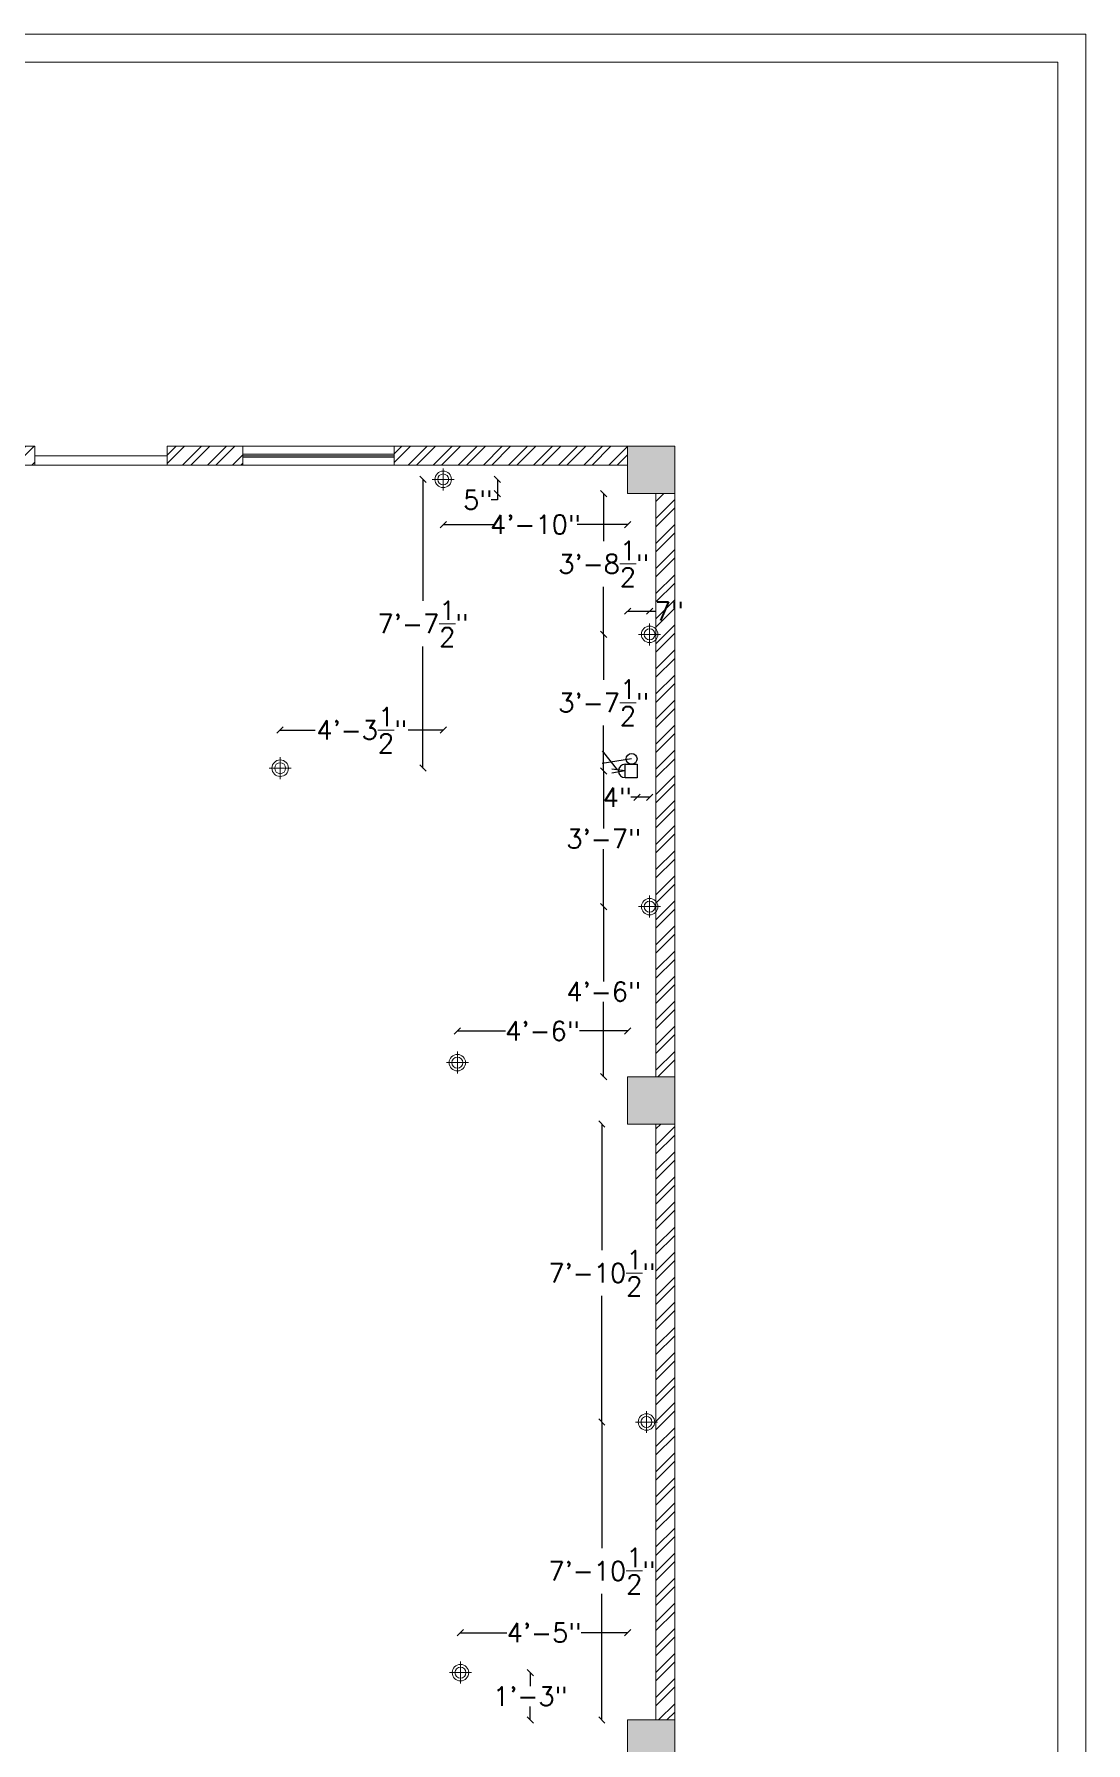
# Model space of a CAD drawing. Header units: inches. Extents: x 111501 to 134888, y 46021 to 52102.
# Drawn here: x 116630 to 116964, y 47503 to 48045 of the extents above; entities that cross this region are included whole.
import ezdxf
from ezdxf.lldxf.tags import DXFTag

# ---------------------------------------------------------------- set-up
doc = ezdxf.new("R2010")
doc.units = ezdxf.units.IN
doc.header["$MEASUREMENT"] = 0
for name, color, linetype, lineweight in [('column', 252, 'Continuous', 9), ('dimension', 250, 'Continuous', 0), ('DOOR', 1, 'Continuous', 0), ('electrical 2', 1, 'Continuous', 0), ('SHEET', 7, 'Continuous', 30), ('wall', 7, 'Continuous', 9), ('window', 140, 'Continuous', 15)]:
    doc.layers.add(name, color=color, linetype=linetype, lineweight=lineweight)
doc.layers.add('electrical planing', color=251, linetype='Continuous')
doc.styles.get("Standard").update_dxf_attribs({"font": 'txt.shx', "height": 6})
tags = doc.linetypes.add('DASHED2', pattern=[0.375, 0.25, -0.125]).pattern_tags.tags
tags[6:7] = [DXFTag(74, 4), DXFTag(75, 0), DXFTag(340, '0'), DXFTag(46, 1.0), DXFTag(50, 0.0), DXFTag(44, 0.0), DXFTag(45, 0.0)]
tags[4:5] = [DXFTag(74, 4), DXFTag(75, 0), DXFTag(340, '0'), DXFTag(46, 1.0), DXFTag(50, 0.0), DXFTag(44, 0.0), DXFTag(45, 0.0)]
doc.dimstyles.new('Standard$0', dxfattribs={"dimtxt": 4, "dimasz": 2, "dimexe": 0.125, "dimexo": 0.125, "dimgap": 0.25, "dimtad": 0, "dimtih": 1, "dimtoh": 1, "dimdec": 1, "dimlfac": -1, "dimzin": 0, "dimdsep": 46, "dimlunit": 4, "dimtxsty": 'Standard', "dimblk": 'OBLIQUE', "dimblk1": 'DOTSMALL', "dimblk2": 'DOTSMALL', "dimcen": 0, "dimse1": 1, "dimse2": 1, "dimadec": 0, "dimazin": 0, "dimtfac": 1, "dimtdec": 1, "dimtofl": 0, "dimtmove": 0, "dimatfit": 3, "dimfxl": 1, "dimtolj": 1, "dimtzin": 0, "dimarcsym": 0})
pattern_1 = [(45, (17503.862, -19.2986), (-3.97747564, 3.97747564), []), (45, (17506.5136, -19.2986), (-3.97747564, 3.97747564), [])]

# ---------------------------------------------------------------- blocks, each defined once
blk = doc.blocks.new('POINT')
at = {"layer": 'electrical 2'}
for p, q in [((-3013.56, 3860.74, 29.22), (-3013.56, 3855.65, 29.22)), ((-3016.11, 3858.19, 29.22), (-3011.02, 3858.19, 29.22))]:
    blk.add_line(p, q, dxfattribs=at)
for radius in [1.91, 1.27]:
    blk.add_circle((-3013.56, 3858.19, 29.22), radius, dxfattribs=at)
blk = doc.blocks.new('15 amp')
at = {"color": 6}
for q in [(24132.99, 4855.15), (24133.82, 4855.15)]:
    blk.add_line((24133.41, 4852.4), q, dxfattribs=at)
blk.add_lwpolyline([(24132.02, 4852.4), (24134.79, 4852.4), (24134.79, 4849.94), (24132.02, 4849.94)], close=True, dxfattribs=at)
blk.add_arc((24133.41, 4852.4), 1.38, 0, 180, dxfattribs=at)
blk = doc.blocks.new('_Oblique')
at = {"color": 0, "linetype": 'ByBlock', "lineweight": -2}
blk.add_line((-0.5, -0.5), (0.5, 0.5), dxfattribs=at)
blk = doc.blocks.new('*D518')
at = {"layer": 'Defpoints', "color": 0, "lineweight": 5, "transparency": 16777216}
for p in [(116759.68, 47903.51), (116818.16, 47899.01), (116759.68, 47889.2)]:
    blk.add_point(p, dxfattribs=at)
at = {"layer": 'dimension', "color": 0, "lineweight": -2, "transparency": 16777216}
for p, q in [((116759.68, 47889.2), (116775.67, 47889.2)), ((116818.16, 47889.2), (116802.17, 47889.2))]:
    blk.add_line(p, q, dxfattribs=at)
at = {"layer": 'dimension', "color": 0, "lineweight": -2, "transparency": 16777216, "xscale": 2, "yscale": 2, "zscale": 2, "rotation": 180}
blk.add_blockref('_Oblique', (116759.68, 47889.2), dxfattribs=at)
at = {"layer": 'dimension', "color": 0, "lineweight": -2, "transparency": 16777216, "xscale": 2, "yscale": 2, "zscale": 2}
blk.add_blockref('_Oblique', (116818.16, 47889.2), dxfattribs=at)
at = {"layer": 'dimension', "color": 0, "lineweight": 5, "transparency": 16777216, "insert": (116788.92, 47889.2), "char_height": 6, "attachment_point": 5}
blk.add_mtext('\\A1;4\'-10"', dxfattribs=at)
blk = doc.blocks.new('_DOTSMALL')
at = {"color": 0, "linetype": 'ByBlock', "lineweight": -2, "const_width": 0.5}
blk.add_lwpolyline([(-0.0625, 0, 1), (0.0625, 0, 1)], format="xyb", close=True, dxfattribs=at)
blk = doc.blocks.new('*D519')
at = {"layer": 'Defpoints', "color": 0, "lineweight": 5, "transparency": 16777216}
for p in [(116759.68, 47903.51), (116776.89, 47899.01), (116818.16, 47899.01)]:
    blk.add_point(p, dxfattribs=at)
at = {"layer": 'dimension', "color": 0, "lineweight": -2, "transparency": 16777216}
for p, q in [((116776.89, 47903.51), (116776.89, 47899.01)), ((116776.89, 47899.01), (116776.89, 47897.01)), ((116776.89, 47897.01), (116774.89, 47897.01))]:
    blk.add_line(p, q, dxfattribs=at)
at = {"layer": 'dimension', "color": 0, "lineweight": -2, "transparency": 16777216, "xscale": 2, "yscale": 2, "zscale": 2}
for p, rotation in [((116776.89, 47903.51), 90), ((116776.89, 47899.01), 270)]:
    blk.add_blockref('_Oblique', p, dxfattribs=dict(at, rotation=rotation))
at = {"layer": 'dimension', "color": 0, "lineweight": 5, "transparency": 16777216, "insert": (116770.64, 47897.01), "char_height": 6, "attachment_point": 5}
blk.add_mtext('\\A1;5"', dxfattribs=at)
blk = doc.blocks.new('*D520')
at = {"layer": 'Defpoints', "color": 0, "transparency": 16777216}
for p in [(116818.16, 47899.01), (116810.57, 47854.38), (116825.14, 47854.38)]:
    blk.add_point(p, dxfattribs=at)
at = {"layer": 'dimension', "color": 0, "lineweight": -2, "transparency": 16777216}
for p, q in [((116810.57, 47899.01), (116810.57, 47883.95)), ((116810.57, 47854.38), (116810.57, 47869.45))]:
    blk.add_line(p, q, dxfattribs=at)
at = {"layer": 'dimension', "color": 0, "lineweight": -2, "transparency": 16777216, "xscale": 2, "yscale": 2, "zscale": 2}
for p, rotation in [((116810.57, 47899.01), 90), ((116810.57, 47854.38), 270)]:
    blk.add_blockref('_Oblique', p, dxfattribs=dict(at, rotation=rotation))
at = {"layer": 'dimension', "color": 0, "lineweight": 5, "transparency": 16777216, "insert": (116810.57, 47876.7), "char_height": 6, "attachment_point": 5}
blk.add_mtext('\\A1;3\'-8{\\H1.000000x;\\S1/2;}"', dxfattribs=at)
blk = doc.blocks.new('*D521')
at = {"layer": 'Defpoints', "color": 0, "transparency": 16777216}
for p in [(116818.16, 47899.01), (116825.14, 47861.73), (116825.14, 47854.38)]:
    blk.add_point(p, dxfattribs=at)
at = {"layer": 'dimension', "color": 0, "lineweight": -2, "transparency": 16777216}
for p, q in [((116818.16, 47861.73), (116825.14, 47861.73)), ((116825.14, 47861.73), (116827.14, 47861.73))]:
    blk.add_line(p, q, dxfattribs=at)
at = {"layer": 'dimension', "color": 0, "lineweight": -2, "transparency": 16777216, "xscale": 2, "yscale": 2, "zscale": 2, "rotation": 180}
blk.add_blockref('_Oblique', (116818.16, 47861.73), dxfattribs=at)
at = {"layer": 'dimension', "color": 0, "lineweight": -2, "transparency": 16777216, "xscale": 2, "yscale": 2, "zscale": 2}
blk.add_blockref('_Oblique', (116825.14, 47861.73), dxfattribs=at)
at = {"layer": 'dimension', "color": 0, "lineweight": 5, "transparency": 16777216, "insert": (116831.39, 47861.73), "char_height": 6, "attachment_point": 5}
blk.add_mtext('\\A1;7"', dxfattribs=at)
blk = doc.blocks.new('*D522')
at = {"layer": 'Defpoints', "color": 0, "transparency": 16777216}
for p in [(116825.14, 47854.38), (116810.57, 47811.05), (116821.16, 47811.05)]:
    blk.add_point(p, dxfattribs=at)
at = {"layer": 'dimension', "color": 0, "lineweight": -2, "transparency": 16777216}
for p, q in [((116810.57, 47854.38), (116810.57, 47839.96)), ((116810.57, 47811.05), (116810.57, 47825.46))]:
    blk.add_line(p, q, dxfattribs=at)
at = {"layer": 'dimension', "color": 0, "lineweight": -2, "transparency": 16777216, "xscale": 2, "yscale": 2, "zscale": 2}
for p, rotation in [((116810.57, 47854.38), 90), ((116810.57, 47811.05), 270)]:
    blk.add_blockref('_Oblique', p, dxfattribs=dict(at, rotation=rotation))
at = {"layer": 'dimension', "color": 0, "lineweight": 5, "transparency": 16777216, "insert": (116810.57, 47832.71), "char_height": 6, "attachment_point": 5}
blk.add_mtext('\\A1;3\'-7{\\H1.000000x;\\S1/2;}"', dxfattribs=at)
blk = doc.blocks.new('*D523')
at = {"layer": 'Defpoints', "color": 0, "transparency": 16777216}
for p in [(116825.14, 47854.38), (116821.16, 47811.05), (116821.16, 47802.71)]:
    blk.add_point(p, dxfattribs=at)
at = {"layer": 'dimension', "color": 0, "lineweight": -2, "transparency": 16777216}
for p, q in [((116821.16, 47802.71), (116819.16, 47802.71)), ((116825.14, 47802.71), (116821.16, 47802.71))]:
    blk.add_line(p, q, dxfattribs=at)
at = {"layer": 'dimension', "color": 0, "lineweight": -2, "transparency": 16777216, "xscale": 2, "yscale": 2, "zscale": 2, "rotation": 180}
blk.add_blockref('_Oblique', (116821.16, 47802.71), dxfattribs=at)
at = {"layer": 'dimension', "color": 0, "lineweight": -2, "transparency": 16777216, "xscale": 2, "yscale": 2, "zscale": 2}
blk.add_blockref('_Oblique', (116825.14, 47802.71), dxfattribs=at)
at = {"layer": 'dimension', "color": 0, "lineweight": 5, "transparency": 16777216, "insert": (116814.91, 47802.71), "char_height": 6, "attachment_point": 5}
blk.add_mtext('\\A1;4"', dxfattribs=at)
blk = doc.blocks.new('*D524')
at = {"layer": 'Defpoints', "color": 0, "transparency": 16777216}
for p in [(116821.16, 47811.05), (116810.57, 47768.05), (116825.16, 47768.05)]:
    blk.add_point(p, dxfattribs=at)
at = {"layer": 'dimension', "color": 0, "lineweight": -2, "transparency": 16777216}
for p, q in [((116810.57, 47811.05), (116810.57, 47792.8)), ((116810.57, 47768.05), (116810.57, 47786.3))]:
    blk.add_line(p, q, dxfattribs=at)
at = {"layer": 'dimension', "color": 0, "lineweight": -2, "transparency": 16777216, "xscale": 2, "yscale": 2, "zscale": 2}
for p, rotation in [((116810.57, 47811.05), 90), ((116810.57, 47768.05), 270)]:
    blk.add_blockref('_Oblique', p, dxfattribs=dict(at, rotation=rotation))
at = {"layer": 'dimension', "color": 0, "lineweight": 5, "transparency": 16777216, "insert": (116810.57, 47789.55), "char_height": 6, "attachment_point": 5}
blk.add_mtext('\\A1;3\'-7"', dxfattribs=at)
blk = doc.blocks.new('*D525')
at = {"layer": 'Defpoints', "color": 0, "transparency": 16777216}
for p in [(116825.16, 47768.05), (116810.57, 47714.09), (116818.16, 47714.09)]:
    blk.add_point(p, dxfattribs=at)
at = {"layer": 'dimension', "color": 0, "lineweight": -2, "transparency": 16777216}
for p, q in [((116810.57, 47768.05), (116810.57, 47744.32)), ((116810.57, 47714.09), (116810.57, 47737.82))]:
    blk.add_line(p, q, dxfattribs=at)
at = {"layer": 'dimension', "color": 0, "lineweight": -2, "transparency": 16777216, "xscale": 2, "yscale": 2, "zscale": 2}
for p, rotation in [((116810.57, 47768.05), 90), ((116810.57, 47714.09), 270)]:
    blk.add_blockref('_Oblique', p, dxfattribs=dict(at, rotation=rotation))
at = {"layer": 'dimension', "color": 0, "lineweight": 5, "transparency": 16777216, "insert": (116810.57, 47741.07), "char_height": 6, "attachment_point": 5}
blk.add_mtext('\\A1;4\'-6"', dxfattribs=at)
blk = doc.blocks.new('*D526')
at = {"layer": 'Defpoints', "color": 0, "transparency": 16777216}
for p in [(116764.18, 47728.63), (116764.18, 47718.59), (116818.16, 47714.09)]:
    blk.add_point(p, dxfattribs=at)
at = {"layer": 'dimension', "color": 0, "lineweight": -2, "transparency": 16777216}
for p, q in [((116764.18, 47728.63), (116779.42, 47728.63)), ((116818.16, 47728.63), (116802.92, 47728.63))]:
    blk.add_line(p, q, dxfattribs=at)
at = {"layer": 'dimension', "color": 0, "lineweight": -2, "transparency": 16777216, "xscale": 2, "yscale": 2, "zscale": 2, "rotation": 180}
blk.add_blockref('_Oblique', (116764.18, 47728.63), dxfattribs=at)
at = {"layer": 'dimension', "color": 0, "lineweight": -2, "transparency": 16777216, "xscale": 2, "yscale": 2, "zscale": 2}
blk.add_blockref('_Oblique', (116818.16, 47728.63), dxfattribs=at)
at = {"layer": 'dimension', "color": 0, "lineweight": 5, "transparency": 16777216, "insert": (116791.17, 47728.63), "char_height": 6, "attachment_point": 5}
blk.add_mtext('\\A1;4\'-6"', dxfattribs=at)
blk = doc.blocks.new('*D527')
at = {"layer": 'Defpoints', "color": 0, "transparency": 16777216}
for p in [(116759.68, 47903.51), (116707.96, 47824.03), (116707.96, 47811.95)]:
    blk.add_point(p, dxfattribs=at)
at = {"layer": 'dimension', "color": 0, "lineweight": -2, "transparency": 16777216}
for p, q in [((116707.96, 47824.03), (116719.07, 47824.03)), ((116759.68, 47824.03), (116748.57, 47824.03))]:
    blk.add_line(p, q, dxfattribs=at)
at = {"layer": 'dimension', "color": 0, "lineweight": -2, "transparency": 16777216, "xscale": 2, "yscale": 2, "zscale": 2, "rotation": 180}
blk.add_blockref('_Oblique', (116707.96, 47824.03), dxfattribs=at)
at = {"layer": 'dimension', "color": 0, "lineweight": -2, "transparency": 16777216, "xscale": 2, "yscale": 2, "zscale": 2}
blk.add_blockref('_Oblique', (116759.68, 47824.03), dxfattribs=at)
at = {"layer": 'dimension', "color": 0, "lineweight": 5, "transparency": 16777216, "insert": (116733.82, 47824.03), "char_height": 6, "attachment_point": 5}
blk.add_mtext('\\A1;4\'-3{\\H1.000000x;\\S1/2;}"', dxfattribs=at)
blk = doc.blocks.new('*D528')
at = {"layer": 'Defpoints', "color": 0, "transparency": 16777216}
for p in [(116753.25, 47903.51), (116759.68, 47903.51), (116707.96, 47811.95)]:
    blk.add_point(p, dxfattribs=at)
at = {"layer": 'dimension', "color": 0, "lineweight": -2, "transparency": 16777216}
for p, q in [((116753.25, 47903.51), (116753.25, 47864.98)), ((116753.25, 47811.95), (116753.25, 47850.48))]:
    blk.add_line(p, q, dxfattribs=at)
at = {"layer": 'dimension', "color": 0, "lineweight": -2, "transparency": 16777216, "xscale": 2, "yscale": 2, "zscale": 2}
for p, rotation in [((116753.25, 47903.51), 90), ((116753.25, 47811.95), 270)]:
    blk.add_blockref('_Oblique', p, dxfattribs=dict(at, rotation=rotation))
at = {"layer": 'dimension', "color": 0, "lineweight": 5, "transparency": 16777216, "insert": (116753.25, 47857.73), "char_height": 6, "attachment_point": 5}
blk.add_mtext('\\A1;7\'-7{\\H1.000000x;\\S1/2;}"', dxfattribs=at)
blk = doc.blocks.new('*D551')
at = {"layer": 'Defpoints', "color": 0, "transparency": 16777216}
for p in [(116765.16, 47537.79), (116765.16, 47525.16), (116818.16, 47510.16)]:
    blk.add_point(p, dxfattribs=at)
at = {"layer": 'dimension', "color": 0, "lineweight": -2, "transparency": 16777216}
for p, q in [((116765.16, 47537.79), (116779.91, 47537.79)), ((116818.16, 47537.79), (116803.41, 47537.79))]:
    blk.add_line(p, q, dxfattribs=at)
at = {"layer": 'dimension', "color": 0, "lineweight": -2, "transparency": 16777216, "xscale": 2, "yscale": 2, "zscale": 2, "rotation": 180}
blk.add_blockref('_Oblique', (116765.16, 47537.79), dxfattribs=at)
at = {"layer": 'dimension', "color": 0, "lineweight": -2, "transparency": 16777216, "xscale": 2, "yscale": 2, "zscale": 2}
blk.add_blockref('_Oblique', (116818.16, 47537.79), dxfattribs=at)
at = {"layer": 'dimension', "color": 0, "lineweight": 5, "transparency": 16777216, "insert": (116791.66, 47537.79), "char_height": 6, "attachment_point": 5}
blk.add_mtext('\\A1;4\'-5"', dxfattribs=at)
blk = doc.blocks.new('*D552')
at = {"layer": 'Defpoints', "color": 0, "transparency": 16777216}
for p in [(116765.16, 47525.16), (116787.29, 47510.16), (116818.16, 47510.16)]:
    blk.add_point(p, dxfattribs=at)
at = {"layer": 'dimension', "color": 0, "lineweight": -2, "transparency": 16777216}
for p, q in [((116787.29, 47525.16), (116787.29, 47520.91)), ((116787.29, 47510.16), (116787.29, 47514.41))]:
    blk.add_line(p, q, dxfattribs=at)
at = {"layer": 'dimension', "color": 0, "lineweight": -2, "transparency": 16777216, "xscale": 2, "yscale": 2, "zscale": 2}
for p, rotation in [((116787.29, 47525.16), 90), ((116787.29, 47510.16), 270)]:
    blk.add_blockref('_Oblique', p, dxfattribs=dict(at, rotation=rotation))
at = {"layer": 'dimension', "color": 0, "lineweight": 5, "transparency": 16777216, "insert": (116787.29, 47517.66), "char_height": 6, "attachment_point": 5}
blk.add_mtext('\\A1;1\'-3"', dxfattribs=at)
blk = doc.blocks.new('*D891')
at = {"layer": 'Defpoints', "color": 0, "transparency": 16777216}
for p in [(116810, 47604.62), (116824.16, 47604.62), (116822.15, 47510.16)]:
    blk.add_point(p, dxfattribs=at)
at = {"layer": 'dimension', "color": 0, "lineweight": -2, "transparency": 16777216}
for p, q in [((116810, 47604.62), (116810, 47564.64)), ((116810, 47510.16), (116810, 47550.14))]:
    blk.add_line(p, q, dxfattribs=at)
at = {"layer": 'dimension', "color": 0, "lineweight": -2, "transparency": 16777216, "xscale": 2, "yscale": 2, "zscale": 2}
for p, rotation in [((116810, 47604.62), 90), ((116810, 47510.16), 270)]:
    blk.add_blockref('_Oblique', p, dxfattribs=dict(at, rotation=rotation))
at = {"layer": 'dimension', "color": 0, "lineweight": 5, "transparency": 16777216, "insert": (116810, 47557.39), "char_height": 6, "attachment_point": 5}
blk.add_mtext('\\A1;7\'-10{\\H1.000000x;\\S1/2;}"', dxfattribs=at)
blk = doc.blocks.new('*D892')
at = {"layer": 'Defpoints', "color": 0, "transparency": 16777216}
for p in [(116810, 47699.09), (116822.39, 47699.09), (116824.16, 47604.62)]:
    blk.add_point(p, dxfattribs=at)
at = {"layer": 'dimension', "color": 0, "lineweight": -2, "transparency": 16777216}
for p, q in [((116810, 47699.09), (116810, 47659.1)), ((116810, 47604.62), (116810, 47644.6))]:
    blk.add_line(p, q, dxfattribs=at)
at = {"layer": 'dimension', "color": 0, "lineweight": -2, "transparency": 16777216, "xscale": 2, "yscale": 2, "zscale": 2}
for p, rotation in [((116810, 47699.09), 90), ((116810, 47604.62), 270)]:
    blk.add_blockref('_Oblique', p, dxfattribs=dict(at, rotation=rotation))
at = {"layer": 'dimension', "color": 0, "lineweight": 5, "transparency": 16777216, "insert": (116810, 47651.85), "char_height": 6, "attachment_point": 5}
blk.add_mtext('\\A1;7\'-10{\\H1.000000x;\\S1/2;}"', dxfattribs=at)

msp = doc.modelspace()

# ---------------------------------------------------------------- hatches: boundary and pattern name
at = {"layer": 'column'}
h = msp.add_hatch(color=256, dxfattribs=at)
h.paths.add_polyline_path([(116818.16, 47910.07), (116818.16, 47899.07), (116829.16, 47899.07), (116829.16, 47910.07)])
h.paths.add_polyline_path([(116829.16, 47910.07), (116829.16, 47914.07), (116818.16, 47914.07), (116818.16, 47910.07)])
h.paths.add_polyline_path([(116829.16, 47899.07), (116833.16, 47899.07), (116833.16, 47910.07), (116829.16, 47910.07)])
h.paths.add_polyline_path([(116833.16, 47914.07), (116829.16, 47914.07), (116829.16, 47910.07), (116833.16, 47910.07)])
h = msp.add_hatch(color=256, dxfattribs=at)
h.paths.add_polyline_path([(116818.16, 47710.14), (116818.16, 47699.14), (116829.16, 47699.14), (116829.16, 47710.14)])
h.paths.add_polyline_path([(116829.16, 47710.14), (116829.16, 47714.14), (116818.16, 47714.14), (116818.16, 47710.14)])
h.paths.add_polyline_path([(116829.16, 47699.14), (116833.16, 47699.14), (116833.16, 47710.14), (116829.16, 47710.14)])
h.paths.add_polyline_path([(116833.16, 47714.14), (116829.16, 47714.14), (116829.16, 47710.14), (116833.16, 47710.14)])
h = msp.add_hatch(color=256, dxfattribs=at)
h.paths.add_polyline_path([(116818.16, 47506.21), (116818.16, 47495.21), (116829.16, 47495.21), (116829.16, 47506.21)])
h.paths.add_polyline_path([(116829.16, 47506.21), (116829.16, 47510.21), (116818.16, 47510.21), (116818.16, 47506.21)])
h.paths.add_polyline_path([(116829.16, 47495.21), (116833.16, 47495.21), (116833.16, 47506.21), (116829.16, 47506.21)])
h.paths.add_polyline_path([(116833.16, 47510.21), (116829.16, 47510.21), (116829.16, 47506.21), (116833.16, 47506.21)])
at = {"layer": 'wall', "lineweight": 5}
h = msp.add_hatch(dxfattribs=at)
h.set_pattern_fill('ANSI32', color=256, scale=15, style=0)
h.set_pattern_definition(pattern_1)
h.paths.add_polyline_path([(116744.16, 47908.01), (116818.16, 47908.01), (116818.16, 47914.01), (116744.16, 47914.01)])
h.paths.add_polyline_path([(116672.16, 47914.01), (116672.16, 47908.01), (116696.16, 47908.01), (116696.16, 47914.01)])
h.paths.add_polyline_path([(116624.16, 47908.01), (116630.16, 47908.01), (116630.16, 47914.01), (116624.16, 47914.01)])
h = msp.add_hatch(dxfattribs=at)
h.set_pattern_fill('ANSI32', color=256, scale=15, style=0)
h.set_pattern_definition(pattern_1)
h.paths.add_polyline_path([(116827.16, 47510.16), (116833.16, 47510.16), (116833.16, 47699.09), (116827.16, 47699.09)])
h.paths.add_polyline_path([(116827.16, 47306.23), (116833.16, 47306.23), (116833.16, 47495.16), (116827.16, 47495.16)])
h.paths.add_polyline_path([(116827.16, 47714.09), (116833.16, 47714.09), (116833.16, 47899.01), (116827.16, 47899.01)])
h.paths.add_polyline_path([(116827.16, 47181.23), (116833.16, 47181.23), (116833.16, 47291.23), (116827.16, 47291.23)])

# ---------------------------------------------------------------- linework, layer by layer
at = {"layer": 'column'}
for points in [[(116818.16, 47914.01), (116833.16, 47914.01), (116833.16, 47899.01), (116818.16, 47899.01)], [(116818.16, 47714.09), (116833.16, 47714.09), (116833.16, 47699.09), (116818.16, 47699.09)], [(116818.16, 47510.16), (116833.16, 47510.16), (116833.16, 47495.16), (116818.16, 47495.16)]]:
    msp.add_lwpolyline(points, close=True, dxfattribs=at)
at = {"layer": 'DOOR', "linetype": 'DASHED2'}
for p, q in [((116630.16, 47911.01), (116672.16, 47911.01)), ((116630.16, 47908.01), (116672.16, 47908.01))]:
    msp.add_line(p, q, dxfattribs=at)
at = {"layer": 'electrical planing', "color": 6}
msp.add_line((116815.13, 47811.29), (116810.2, 47817.47), dxfattribs=at)
at = {"layer": 'electrical planing', "color": 6, "ltscale": 0.5}
msp.add_line((116819.45, 47814.9), (116810.06, 47813.46), dxfattribs=at)
msp.add_circle((116819.45, 47814.9), 1.72, dxfattribs=at)
at = {"layer": 'SHEET', "color": 0, "lineweight": 5, "ltscale": 25}
for points in [[(116279.24, 46308.13), (116963.53, 46308.13), (116963.53, 48044.68), (116279.24, 48044.68)], [(116288.16, 46317.06), (116954.61, 46317.06), (116954.61, 48035.76), (116288.16, 48035.76)]]:
    msp.add_lwpolyline(points, close=True, dxfattribs=at)
at = {"layer": 'wall', "lineweight": 5}
for p, q in [((116624.16, 47914.01), (116630.16, 47914.01)), ((116630.16, 47914.01), (116630.16, 47908.01)), ((116672.16, 47914.01), (116672.16, 47908.01)), ((116672.16, 47914.01), (116672.16, 47908.01)), ((116744.16, 47914.01), (116744.16, 47908.01)), ((116630.16, 47908.01), (116624.16, 47908.01))]:
    msp.add_line(p, q, dxfattribs=at)
at = {"layer": 'wall'}
for p, q in [((116672.16, 47914.01), (116672.16, 47908.01)), ((116672.16, 47914.01), (116818.16, 47914.01)), ((116672.16, 47908.01), (116818.16, 47908.01)), ((116827.16, 47714.09), (116827.16, 47899.01)), ((116833.16, 47714.09), (116833.16, 47899.01)), ((116827.16, 47510.16), (116827.16, 47699.09)), ((116833.16, 47510.16), (116833.16, 47699.09))]:
    msp.add_line(p, q, dxfattribs=at)
at = {"layer": 'wall', "lineweight": 5}
msp.add_lwpolyline([(116696.16, 47914.01), (116744.16, 47914.01), (116744.16, 47908.01), (116696.16, 47908.01)], close=True, dxfattribs=at)
at = {"layer": 'window', "color": 5, "lineweight": 5}
for p, q in [((116696.16, 47911.51), (116744.16, 47911.51)), ((116696.16, 47911.01), (116744.16, 47911.01)), ((116696.16, 47910.51), (116744.16, 47910.51))]:
    msp.add_line(p, q, dxfattribs=at)

# ---------------------------------------------------------------- block references
at = {"layer": 'electrical planing', "xscale": 1.369831401226558, "yscale": 1.369831401226558, "zscale": 1.369831401226558}
for p in [(120887.75, 42618.44, -40.03), (120953.22, 42569.3, -40.03), (120836.04, 42526.87, -40.03), (120953.23, 42482.97, -40.03), (120892.25, 42433.51, -40.03), (120952.23, 42319.55, -40.03), (120893.23, 42240.08, -40.03)]:
    msp.add_blockref('POINT', p, dxfattribs=at)
at = {"layer": 'electrical planing', "color": 6, "xscale": 1.533948984344423, "yscale": 1.533948984344423, "zscale": 1.533948984344423, "rotation": 90}
msp.add_blockref('15 amp', (124260.73, 10791.63), dxfattribs=at)

# ---------------------------------------------------------------- dimensions: what is measured, and where the dimension line sits
at = {"layer": 'dimension', "lineweight": 5}
for base, p1, p2, picture, middle in [((116753.25, 47903.51), (116707.96, 47811.95), (116759.68, 47903.51), '*D528', (116753.25, 47857.73)), ((116810.57, 47854.38), (116818.16, 47899.01), (116825.14, 47854.38), '*D520', (116810.57, 47876.7)), ((116810.57, 47811.05), (116825.14, 47854.38), (116821.16, 47811.05), '*D522', (116810.57, 47832.71)), ((116810.57, 47768.05), (116821.16, 47811.05), (116825.16, 47768.05), '*D524', (116810.57, 47789.55)), ((116810.57, 47714.09), (116825.16, 47768.05), (116818.16, 47714.09), '*D525', (116810.57, 47741.07)), ((116810, 47699.09), (116824.16, 47604.62), (116822.39, 47699.09), '*D892', (116810, 47651.85)), ((116810, 47604.62), (116822.15, 47510.16), (116824.16, 47604.62), '*D891', (116810, 47557.39)), ((116787.29, 47510.16), (116765.16, 47525.16), (116818.16, 47510.16), '*D552', (116787.29, 47517.66))]:
    dim = msp.add_linear_dim(base=base, p1=p1, p2=p2, angle=90, dimstyle='Standard$0', dxfattribs=at)
    dim.commit()
    dim.dimension.update_dxf_attribs({"geometry": picture, "text_midpoint": middle})
dim = msp.add_linear_dim(base=(116776.89377527, 47899.01359238), p1=(116759.67796659, 47903.51359238), p2=(116818.15978362, 47899.01359238), angle=90, dimstyle='Standard$0', override={"dimdec": 0}, dxfattribs=at)
dim.commit()
dim.dimension.update_dxf_attribs({"geometry": '*D519', "text_midpoint": (116770.64377527, 47897.01359238)})
for base, p1, p2, picture, middle in [((116707.96, 47824.03), (116759.68, 47903.51), (116707.96, 47811.95), '*D527', (116733.82, 47824.03)), ((116825.14, 47861.73), (116818.16, 47899.01), (116825.14, 47854.38), '*D521', (116831.39, 47861.73)), ((116821.16, 47802.71), (116825.14, 47854.38), (116821.16, 47811.05), '*D523', (116814.91, 47802.71)), ((116764.18, 47728.63), (116818.16, 47714.09), (116764.18, 47718.59), '*D526', (116791.17, 47728.63)), ((116765.16, 47537.79), (116818.16, 47510.16), (116765.16, 47525.16), '*D551', (116791.66, 47537.79))]:
    dim = msp.add_linear_dim(base=base, p1=p1, p2=p2, dimstyle='Standard$0', dxfattribs=at)
    dim.commit()
    dim.dimension.update_dxf_attribs({"geometry": picture, "text_midpoint": middle})
dim = msp.add_linear_dim(base=(116759.68, 47889.2), p1=(116818.16, 47899.01), p2=(116759.68, 47903.51), dimstyle='Standard$0', override={"dimdec": 0}, dxfattribs=at)
dim.commit()
dim.dimension.update_dxf_attribs({"geometry": '*D518', "text_midpoint": (116788.92, 47889.2)})

doc.saveas('drawing.dxf')
